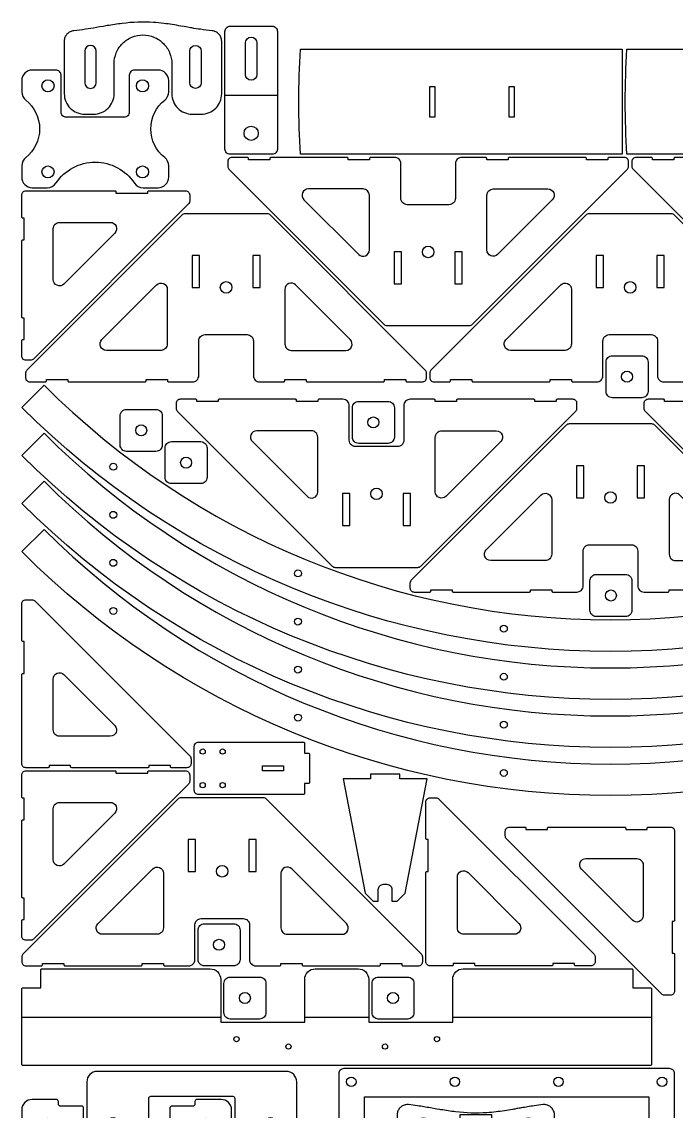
# Model space of a CAD drawing. Extents: x 1203 to 2397, y 2046 to 5039.
# Drawn here: x 1203 to 1827, y 4002 to 5039 of the extents above; entities that cross this region are included whole.
import ezdxf

# ---------------------------------------------------------------- set-up
doc = ezdxf.new("R2010")
doc.units = 0

# ---------------------------------------------------------------- blocks, each defined once
blk = doc.blocks.new('Part468756497', base_point=(-75, 2.6))
at = {"layer": '1'}
for points in [[(-45.5, 50, 1), (-54.5, 50), (-54.5, 20, 1), (-45.5, 20)], [(54.5, 50, 1), (45.5, 50), (45.5, 20, 1), (54.5, 20)]]:
    blk.add_lwpolyline(points, format="xyb", close=True, dxfattribs=at)
blk.add_lwpolyline([(15, 18), (15, 12), (-15, 12), (-15, 18)], close=True, dxfattribs=at)
blk.add_open_spline([(75, 54.5), (75, 40.5), (75, 26.6), (75, 12.6), (75, 12.6), (75, 11.5), (74.8, 10.4), (74.5, 9.3), (74.5, 9.3), (74.1, 8.3), (73.5, 7.3), (72.9, 6.4), (72.9, 6.4), (72.2, 5.5), (71.3, 4.8), (70.4, 4.2), (70.4, 4.2), (69.5, 3.6), (68.4, 3.1), (67.4, 2.9), (67.4, 2.9), (66.3, 2.6), (65.2, 2.5), (64.1, 2.6), (64.1, 2.6), (61.2, 2.9), (58.4, 3.3), (55.6, 3.7), (55.6, 3.7), (51.4, 4.3), (47.3, 5), (43.2, 5.7), (43.2, 5.7), (39.8, 6.3), (33.5, 7.4), (33.2, 7.4), (33.2, 7.4), (28.5, 8.2), (23.9, 8.9), (19.4, 9.5), (19.4, 9.5), (9.3, 10.7), (-0.6, 11), (-10.6, 10.3), (-10.6, 10.3), (-13.5, 10.1), (-16.5, 9.8), (-19.4, 9.5), (-19.4, 9.5), (-24.6, 8.9), (-29.8, 8), (-35.2, 7.1), (-35.2, 7.1), (-36.5, 6.9), (-37.8, 6.6), (-39.2, 6.4), (-39.2, 6.4), (-40.5, 6.2), (-41.9, 5.9), (-43.2, 5.7), (-43.2, 5.7), (-47.3, 5), (-51.4, 4.3), (-55.6, 3.7), (-55.6, 3.7), (-58.4, 3.3), (-61.2, 2.9), (-64.1, 2.6), (-64.1, 2.6), (-65.2, 2.5), (-66.3, 2.6), (-67.4, 2.9), (-67.4, 2.9), (-68.4, 3.1), (-69.5, 3.6), (-70.4, 4.2), (-70.4, 4.2), (-71.3, 4.8), (-72.2, 5.5), (-72.9, 6.4), (-72.9, 6.4), (-73.5, 7.3), (-74.1, 8.3), (-74.5, 9.3), (-74.5, 9.3), (-74.8, 10.4), (-75, 11.5), (-75, 12.6), (-75, 12.6), (-75, 26.6), (-75, 40.5), (-75, 54.5), (-75, 54.5), (-75, 57.2), (-74.5, 59.9), (-73.4, 62.3), (-73.4, 62.3), (-72.4, 64.8), (-70.9, 67.1), (-69, 69), (-69, 69), (-67.1, 70.9), (-64.8, 72.4), (-62.3, 73.4), (-62.3, 73.4), (-59.9, 74.5), (-57.2, 75), (-54.5, 75), (-54.5, 75), (-52.4, 75), (-50.3, 75), (-48.2, 75), (-48.2, 75), (-47.3, 75), (-46.4, 74.9), (-45.6, 74.7), (-45.6, 74.7), (-44.7, 74.4), (-43.9, 74.1), (-43.2, 73.7), (-43.2, 73.7), (-41.3, 72.6), (-39.3, 71.4), (-37.4, 70.3), (-37.4, 70.3), (-36.7, 69.9), (-35.9, 69.6), (-35, 69.3), (-35, 69.3), (-34.2, 69.1), (-33.3, 69), (-32.4, 69), (-32.4, 69), (-10.8, 69), (10.8, 69), (32.4, 69), (32.4, 69), (33.3, 69), (34.2, 69.1), (35, 69.3), (35, 69.3), (35.9, 69.6), (36.7, 69.9), (37.4, 70.3), (37.4, 70.3), (39.3, 71.4), (41.3, 72.6), (43.2, 73.7), (43.2, 73.7), (43.9, 74.1), (44.7, 74.4), (45.6, 74.7), (45.6, 74.7), (46.4, 74.9), (47.3, 75), (48.2, 75), (48.2, 75), (50.3, 75), (52.4, 75), (54.5, 75), (54.5, 75), (57.2, 75), (59.9, 74.5), (62.3, 73.4), (62.3, 73.4), (64.8, 72.4), (67.1, 70.9), (69, 69), (69, 69), (70.9, 67.1), (72.4, 64.8), (73.4, 62.3), (73.4, 62.3), (74.5, 59.9), (75, 57.2), (75, 54.5)], degree=3, knots=[0, 0, 0, 0, 0.022727, 0.022727, 0.022727, 0.022727, 0.045455, 0.045455, 0.045455, 0.045455, 0.068182, 0.068182, 0.068182, 0.068182, 0.090909, 0.090909, 0.090909, 0.090909, 0.113636, 0.113636, 0.113636, 0.113636, 0.136364, 0.136364, 0.136364, 0.136364, 0.159091, 0.159091, 0.159091, 0.159091, 0.181818, 0.181818, 0.181818, 0.181818, 0.204545, 0.204545, 0.204545, 0.204545, 0.227273, 0.227273, 0.227273, 0.227273, 0.25, 0.25, 0.25, 0.25, 0.272727, 0.272727, 0.272727, 0.272727, 0.295455, 0.295455, 0.295455, 0.295455, 0.318182, 0.318182, 0.318182, 0.318182, 0.340909, 0.340909, 0.340909, 0.340909, 0.363636, 0.363636, 0.363636, 0.363636, 0.386364, 0.386364, 0.386364, 0.386364, 0.409091, 0.409091, 0.409091, 0.409091, 0.431818, 0.431818, 0.431818, 0.431818, 0.454545, 0.454545, 0.454545, 0.454545, 0.477273, 0.477273, 0.477273, 0.477273, 0.5, 0.5, 0.5, 0.5, 0.522727, 0.522727, 0.522727, 0.522727, 0.545455, 0.545455, 0.545455, 0.545455, 0.568182, 0.568182, 0.568182, 0.568182, 0.590909, 0.590909, 0.590909, 0.590909, 0.613636, 0.613636, 0.613636, 0.613636, 0.636364, 0.636364, 0.636364, 0.636364, 0.659091, 0.659091, 0.659091, 0.659091, 0.681818, 0.681818, 0.681818, 0.681818, 0.704545, 0.704545, 0.704545, 0.704545, 0.727273, 0.727273, 0.727273, 0.727273, 0.75, 0.75, 0.75, 0.75, 0.772727, 0.772727, 0.772727, 0.772727, 0.795455, 0.795455, 0.795455, 0.795455, 0.818182, 0.818182, 0.818182, 0.818182, 0.840909, 0.840909, 0.840909, 0.840909, 0.863636, 0.863636, 0.863636, 0.863636, 0.886364, 0.886364, 0.886364, 0.886364, 0.909091, 0.909091, 0.909091, 0.909091, 0.931818, 0.931818, 0.931818, 0.931818, 0.954545, 0.954545, 0.954545, 0.954545, 0.977273, 0.977273, 0.977273, 0.977273, 1, 1, 1, 1], dxfattribs=at)
blk = doc.blocks.new('Part647631087', base_point=(0, 0))
at = {"layer": '1'}
blk.add_lwpolyline([(299, 315, 0.414214), (294, 320), (5, 320, 0.414214), (0, 315), (0, 5, 0.414214), (5, 0), (294, 0, 0.414214), (299, 5)], format="xyb", close=True, dxfattribs=at)
blk.add_lwpolyline([(272.2, 295.5), (272.2, 24.5), (26.8, 24.5), (26.8, 295.5)], close=True, dxfattribs=at)
for centre in [(12.5, 308), (103.8, 308), (195.2, 308), (286.5, 308), (12.5, 209.3), (286.5, 209.3), (12.5, 110.7), (286.5, 110.7), (12.5, 12), (103.8, 12), (195.2, 12), (286.5, 12)]:
    blk.add_circle(centre, 4.5, dxfattribs=at)
blk = doc.blocks.new('Part213559828', base_point=(-100, -35))
at = {"layer": '1'}
blk.add_lwpolyline([(100, 25, 0.4142136), (90, 35), (67, 35, 0.4142136), (65, 33), (65, 30.65, -0.4142136), (63, 28.65), (43, 28.65, 0.4142136), (41, 26.65), (41, -9.35, -0.4142136), (39, -11.35), (-39, -11.35, -0.4142136), (-41, -9.35), (-41, 26.65, 0.4142136), (-43, 28.65), (-63, 28.65, -0.4142136), (-65, 30.65), (-65, 33, 0.4142136), (-67, 35), (-90, 35, 0.4142136), (-100, 25), (-100, -25, 0.4142136), (-90, -35), (90, -35, 0.4142136), (100, -25)], format="xyb", close=True, dxfattribs=at)
for centre in [(-75, 13), (75, 13)]:
    blk.add_circle(centre, 4.25, dxfattribs=at)
blk = doc.blocks.new('Part558060035', base_point=(-100, -35))
at = {"layer": '1'}
blk.add_lwpolyline([(100, 25, 0.4142136), (90, 35), (67, 35, 0.4142136), (65, 33), (65, 30.65, -0.4142136), (63, 28.65), (43, 28.65, 0.4142136), (41, 26.65), (41, -9.35, -0.4142136), (39, -11.35), (-39, -11.35, -0.4142136), (-41, -9.35), (-41, 26.65, 0.4142136), (-43, 28.65), (-63, 28.65, -0.4142136), (-65, 30.65), (-65, 33, 0.4142136), (-67, 35), (-90, 35, 0.4142136), (-100, 25), (-100, -25, 0.4142136), (-90, -35), (90, -35, 0.4142136), (100, -25)], format="xyb", close=True, dxfattribs=at)
for centre in [(-75, 13), (75, 13)]:
    blk.add_circle(centre, 4.25, dxfattribs=at)
blk = doc.blocks.new('Part1926652462', base_point=(0, 0))
at = {"layer": '1'}
for points in [[(161.3, 8.3), (161.3, 4, -0.414214), (157.3, 0), (142.6, 0, -0.414214), (141.6, 1), (141.6, 2.2), (121.1, 2.2), (121.1, 1, -0.414214), (120.1, 0), (47.6, 0, -0.414214), (46.6, 1), (46.6, 2.2), (26.1, 2.2), (26.1, 1, -0.414214), (25.1, 0), (4, 0, -0.414214), (0, 4), (0, 88.8, -0.414214), (1, 89.8), (2.2, 89.8), (2.2, 120.2), (1, 120.2, -0.414214), (0, 121.2), (0, 156, -0.414214), (4, 160), (9.7, 160, -0.198912), (12.5, 158.8), (160.2, 11.2, -0.198912)], [(88.7, 40.2, -0.668179), (84.4, 30), (36, 30, -0.414214), (30, 36), (30, 84.4, -0.668179), (40.2, 88.7)]]:
    blk.add_lwpolyline(points, format="xyb", close=True, dxfattribs=at)
blk = doc.blocks.new('Part1559536443', base_point=(0, 0))
at = {"layer": '1'}
for points in [[(161.3, 8.3), (161.3, 4, -0.414214), (157.3, 0), (142.6, 0, -0.414214), (141.6, 1), (141.6, 2.2), (121.1, 2.2), (121.1, 1, -0.414214), (120.1, 0), (47.6, 0, -0.414214), (46.6, 1), (46.6, 2.2), (26.1, 2.2), (26.1, 1, -0.414214), (25.1, 0), (4, 0, -0.414214), (0, 4), (0, 88.8, -0.414214), (1, 89.8), (2.2, 89.8), (2.2, 120.2), (1, 120.2, -0.414214), (0, 121.2), (0, 156, -0.414214), (4, 160), (9.7, 160, -0.198912), (12.5, 158.8), (160.2, 11.2, -0.198912)], [(88.7, 40.2, -0.668179), (84.4, 30), (36, 30, -0.414214), (30, 36), (30, 84.4, -0.668179), (40.2, 88.7)]]:
    blk.add_lwpolyline(points, format="xyb", close=True, dxfattribs=at)
blk = doc.blocks.new('Part870184957', base_point=(-20, -20))
at = {"layer": '1'}
blk.add_lwpolyline([(20, 14), (20, -14, -0.414214), (14, -20), (-14, -20, -0.414214), (-20, -14), (-20, 14, -0.414214), (-14, 20), (14, 20, -0.414214)], format="xyb", close=True, dxfattribs=at)
blk.add_circle((0, 0), 5.25, dxfattribs=at)
blk = doc.blocks.new('Part589336051', base_point=(-20, -20))
at = {"layer": '1'}
blk.add_lwpolyline([(20, 14), (20, -14, -0.414214), (14, -20), (-14, -20, -0.414214), (-20, -14), (-20, 14, -0.414214), (-14, 20), (14, 20, -0.414214)], format="xyb", close=True, dxfattribs=at)
blk.add_circle((0, 0), 5.25, dxfattribs=at)
blk = doc.blocks.new('Part430194390', base_point=(-20, -20))
at = {"layer": '1'}
blk.add_lwpolyline([(20, 14), (20, -14, -0.414214), (14, -20), (-14, -20, -0.414214), (-20, -14), (-20, 14, -0.414214), (-14, 20), (14, 20, -0.414214)], format="xyb", close=True, dxfattribs=at)
blk.add_circle((0, 0), 5.25, dxfattribs=at)
blk = doc.blocks.new('Part1767747996', base_point=(-191, 0))
at = {"layer": '1'}
for points in [[(191, 8.3, 0.198912), (189.8, 11.2), (42.2, 158.8, 0.198912), (39.3, 160), (-39.3, 160, 0.198912), (-42.2, 158.8), (-189.8, 11.2, 0.198912), (-191, 8.3), (-191, 4, 0.414214), (-187, 0), (-172.2, 0, 0.414214), (-171.2, 1), (-171.2, 2.2), (-150.8, 2.2), (-150.8, 1, 0.414214), (-149.8, 0), (-77.2, 0, 0.414214), (-76.2, 1), (-76.2, 2.2), (-55.8, 2.2), (-55.8, 1, 0.414214), (-54.8, 0), (-32, 0, 0.414214), (-26, 6), (-26, 39, -0.414214), (-20, 45), (20, 45, -0.414214), (26, 39), (26, 6, 0.414214), (32, 0), (54.8, 0, 0.414214), (55.8, 1), (55.8, 2.2), (76.2, 2.2), (76.2, 1, 0.414214), (77.2, 0), (149.8, 0, 0.414214), (150.8, 1), (150.8, 2.2), (171.2, 2.2), (171.2, 1, 0.414214), (172.2, 0), (187, 0, 0.414214), (191, 4)], [(-56, 88.1), (-56, 36, -0.414214), (-62, 30), (-114.1, 30, -0.668179), (-118.3, 40.2), (-66.2, 92.3, -0.668179)], [(118.3, 40.2), (66.2, 92.3, 0.668179), (56, 88.1), (56, 36, 0.414214), (62, 30), (114.1, 30, 0.668179)]]:
    blk.add_lwpolyline(points, format="xyb", close=True, dxfattribs=at)
for points in [[(-25.5, 120.2), (-32.3, 120.2), (-32.3, 89.8), (-25.5, 89.8)], [(32.3, 120.2), (25.5, 120.2), (25.5, 89.8), (32.3, 89.8)]]:
    blk.add_lwpolyline(points, close=True, dxfattribs=at)
blk.add_circle((0, 90), 5.5, dxfattribs=at)
blk = doc.blocks.new('Part1380460266', base_point=(0, 0))
at = {"layer": '1'}
for points in [[(161.3, 8.3), (161.3, 4, -0.414214), (157.3, 0), (142.6, 0, -0.414214), (141.6, 1), (141.6, 2.2), (121.1, 2.2), (121.1, 1, -0.414214), (120.1, 0), (47.6, 0, -0.414214), (46.6, 1), (46.6, 2.2), (26.1, 2.2), (26.1, 1, -0.414214), (25.1, 0), (4, 0, -0.414214), (0, 4), (0, 88.8, -0.414214), (1, 89.8), (2.2, 89.8), (2.2, 120.2), (1, 120.2, -0.414214), (0, 121.2), (0, 156, -0.414214), (4, 160), (9.7, 160, -0.198912), (12.5, 158.8), (160.2, 11.2, -0.198912)], [(88.7, 40.2, -0.668179), (84.4, 30), (36, 30, -0.414214), (30, 36), (30, 84.4, -0.668179), (40.2, 88.7)]]:
    blk.add_lwpolyline(points, format="xyb", close=True, dxfattribs=at)
blk = doc.blocks.new('Part1613944165', base_point=(-300, -42))
at = {"layer": '1'}
blk.add_lwpolyline([(300, 31), (300, -41, -0.414214), (299, -42), (-299, -42, -0.414214), (-300, -41), (-300, 31, -0.414214), (-299, 32), (-282, 32), (-282, 49, -0.414214), (-281, 50), (-120.5, 50, -0.414214), (-110.5, 40), (-110.5, -0.7), (-30.5, -0.7), (-30.5, 40, -0.414214), (-20.5, 50), (20.5, 50, -0.414214), (30.5, 40), (30.5, -0.7), (110.5, -0.7), (110.5, 40, -0.414214), (120.5, 50), (281, 50, -0.414214), (282, 49), (282, 32), (299, 32, -0.414214)], format="xyb", close=True, dxfattribs=at)
for centre in [(-95.5, -16.9), (95.5, -16.9), (-46, -24), (46, -24)]:
    blk.add_circle(centre, 2.5, dxfattribs=at)
at = {"layer": '2'}
for p, q in [((-300, 4), (-110.5, 4)), ((-30.5, 4), (30.5, 4)), ((110.5, 4), (300, 4))]:
    blk.add_line(p, q, dxfattribs=at)
blk = doc.blocks.new('Part1455024269', base_point=(-25, -52.5))
at = {"layer": '1'}
blk.add_lwpolyline([(25, 51.5), (25, -48.5, -0.414214), (21, -52.5), (-21, -52.5, -0.414214), (-25, -48.5), (-25, 51.5, -0.414214), (-24, 52.5), (-14.5, 52.5), (-14.5, 56.3, -0.414214), (-13.5, 57.3), (13.5, 57.3, -0.414214), (14.5, 56.3), (14.5, 52.5), (24, 52.5, -0.414214)], format="xyb", close=True, dxfattribs=at)
blk.add_lwpolyline([(2.5, 32.5), (2.5, 12.5), (-2.5, 12.5), (-2.5, 32.5)], close=True, dxfattribs=at)
for centre in [(-16, -25.5), (16, -25.5), (-16, -44.5), (16, -44.5)]:
    blk.add_circle(centre, 2.5, dxfattribs=at)
blk = doc.blocks.new('Part1658204313', base_point=(0, 0))
at = {"layer": '1'}
for points in [[(161.3, 8.3), (161.3, 4, -0.414214), (157.3, 0), (142.6, 0, -0.414214), (141.6, 1), (141.6, 2.2), (121.1, 2.2), (121.1, 1, -0.414214), (120.1, 0), (47.6, 0, -0.414214), (46.6, 1), (46.6, 2.2), (26.1, 2.2), (26.1, 1, -0.414214), (25.1, 0), (4, 0, -0.414214), (0, 4), (0, 88.8, -0.414214), (1, 89.8), (2.2, 89.8), (2.2, 120.2), (1, 120.2, -0.414214), (0, 121.2), (0, 156, -0.414214), (4, 160), (9.7, 160, -0.198912), (12.5, 158.8), (160.2, 11.2, -0.198912)], [(88.7, 40.2, -0.668179), (84.4, 30), (36, 30, -0.414214), (30, 36), (30, 84.4, -0.668179), (40.2, 88.7)]]:
    blk.add_lwpolyline(points, format="xyb", close=True, dxfattribs=at)
blk = doc.blocks.new('Part50607856', base_point=(-20, -20))
at = {"layer": '1'}
blk.add_lwpolyline([(20, 14), (20, -14, -0.414214), (14, -20), (-14, -20, -0.414214), (-20, -14), (-20, 14, -0.414214), (-14, 20), (14, 20, -0.414214)], format="xyb", close=True, dxfattribs=at)
blk.add_circle((0, 0), 5.25, dxfattribs=at)
blk = doc.blocks.new('Part148644439', base_point=(-191, 0))
at = {"layer": '1'}
for points in [[(191, 8.3, 0.198912), (189.8, 11.2), (42.2, 158.8, 0.198912), (39.3, 160), (-39.3, 160, 0.198912), (-42.2, 158.8), (-189.8, 11.2, 0.198912), (-191, 8.3), (-191, 4, 0.414214), (-187, 0), (-172.2, 0, 0.414214), (-171.2, 1), (-171.2, 2.2), (-150.8, 2.2), (-150.8, 1, 0.414214), (-149.8, 0), (-77.2, 0, 0.414214), (-76.2, 1), (-76.2, 2.2), (-55.8, 2.2), (-55.8, 1, 0.414214), (-54.8, 0), (-32, 0, 0.414214), (-26, 6), (-26, 39, -0.414214), (-20, 45), (20, 45, -0.414214), (26, 39), (26, 6, 0.414214), (32, 0), (54.8, 0, 0.414214), (55.8, 1), (55.8, 2.2), (76.2, 2.2), (76.2, 1, 0.414214), (77.2, 0), (149.8, 0, 0.414214), (150.8, 1), (150.8, 2.2), (171.2, 2.2), (171.2, 1, 0.414214), (172.2, 0), (187, 0, 0.414214), (191, 4)], [(-56, 88.1), (-56, 36, -0.414214), (-62, 30), (-114.1, 30, -0.668179), (-118.3, 40.2), (-66.2, 92.3, -0.668179)], [(118.3, 40.2), (66.2, 92.3, 0.668179), (56, 88.1), (56, 36, 0.414214), (62, 30), (114.1, 30, 0.668179)]]:
    blk.add_lwpolyline(points, format="xyb", close=True, dxfattribs=at)
for points in [[(-25.5, 120.2), (-32.3, 120.2), (-32.3, 89.8), (-25.5, 89.8)], [(32.3, 120.2), (25.5, 120.2), (25.5, 89.8), (32.3, 89.8)]]:
    blk.add_lwpolyline(points, close=True, dxfattribs=at)
blk.add_circle((0, 90), 5.5, dxfattribs=at)
blk = doc.blocks.new('Part1567995912', base_point=(-20, -20))
at = {"layer": '1'}
blk.add_lwpolyline([(20, 14), (20, -14, -0.414214), (14, -20), (-14, -20, -0.414214), (-20, -14), (-20, 14, -0.414214), (-14, 20), (14, 20, -0.414214)], format="xyb", close=True, dxfattribs=at)
blk.add_circle((0, 0), 5.25, dxfattribs=at)
blk = doc.blocks.new('Part1594095881', base_point=(-20, -20))
at = {"layer": '1'}
blk.add_lwpolyline([(20, 14), (20, -14, -0.414214), (14, -20), (-14, -20, -0.414214), (-20, -14), (-20, 14, -0.414214), (-14, 20), (14, 20, -0.414214)], format="xyb", close=True, dxfattribs=at)
blk.add_circle((0, 0), 5.25, dxfattribs=at)
blk = doc.blocks.new('Part263792553', base_point=(-793.1, -560.8))
at = {"layer": '1'}
blk.add_lwpolyline([(-539.6, 539.6, 0.414214), (-539.6, -539.6), (-560.8, -560.8, -0.414214), (-560.8, 560.8)], format="xyb", close=True, dxfattribs=at)
for centre in [(-617.3, 473.7), (-718.9, 297.8), (-771.5, 101.6), (-771.5, -101.6), (-718.9, -297.8), (-617.3, -473.7)]:
    blk.add_circle(centre, 3.3, dxfattribs=at)
blk = doc.blocks.new('Part1323676542', base_point=(-20, -20))
at = {"layer": '1'}
blk.add_lwpolyline([(20, 14), (20, -14, -0.414214), (14, -20), (-14, -20, -0.414214), (-20, -14), (-20, 14, -0.414214), (-14, 20), (14, 20, -0.414214)], format="xyb", close=True, dxfattribs=at)
blk.add_circle((0, 0), 5.25, dxfattribs=at)
blk = doc.blocks.new('Part1415671377', base_point=(-793.1, -560.8))
at = {"layer": '1'}
blk.add_lwpolyline([(-539.6, 539.6, 0.414214), (-539.6, -539.6), (-560.8, -560.8, -0.414214), (-560.8, 560.8)], format="xyb", close=True, dxfattribs=at)
for centre in [(-617.3, 473.7), (-718.9, 297.8), (-771.5, 101.6), (-771.5, -101.6), (-718.9, -297.8), (-617.3, -473.7)]:
    blk.add_circle(centre, 3.3, dxfattribs=at)
blk = doc.blocks.new('Part1397845008', base_point=(-191, 0))
at = {"layer": '1'}
for points in [[(191, 8.3, 0.198912), (189.8, 11.2), (42.2, 158.8, 0.198912), (39.3, 160), (-39.3, 160, 0.198912), (-42.2, 158.8), (-189.8, 11.2, 0.198912), (-191, 8.3), (-191, 4, 0.414214), (-187, 0), (-172.2, 0, 0.414214), (-171.2, 1), (-171.2, 2.2), (-150.8, 2.2), (-150.8, 1, 0.414214), (-149.8, 0), (-77.2, 0, 0.414214), (-76.2, 1), (-76.2, 2.2), (-55.8, 2.2), (-55.8, 1, 0.414214), (-54.8, 0), (-32, 0, 0.414214), (-26, 6), (-26, 39, -0.414214), (-20, 45), (20, 45, -0.414214), (26, 39), (26, 6, 0.414214), (32, 0), (54.8, 0, 0.414214), (55.8, 1), (55.8, 2.2), (76.2, 2.2), (76.2, 1, 0.414214), (77.2, 0), (149.8, 0, 0.414214), (150.8, 1), (150.8, 2.2), (171.2, 2.2), (171.2, 1, 0.414214), (172.2, 0), (187, 0, 0.414214), (191, 4)], [(-56, 88.1), (-56, 36, -0.414214), (-62, 30), (-114.1, 30, -0.668179), (-118.3, 40.2), (-66.2, 92.3, -0.668179)], [(118.3, 40.2), (66.2, 92.3, 0.668179), (56, 88.1), (56, 36, 0.414214), (62, 30), (114.1, 30, 0.668179)]]:
    blk.add_lwpolyline(points, format="xyb", close=True, dxfattribs=at)
for points in [[(-25.5, 120.2), (-32.3, 120.2), (-32.3, 89.8), (-25.5, 89.8)], [(32.3, 120.2), (25.5, 120.2), (25.5, 89.8), (32.3, 89.8)]]:
    blk.add_lwpolyline(points, close=True, dxfattribs=at)
blk.add_circle((0, 90), 5.5, dxfattribs=at)
blk = doc.blocks.new('Part1259811774', base_point=(-793.1, -560.8))
at = {"layer": '1'}
blk.add_lwpolyline([(-539.6, 539.6, 0.414214), (-539.6, -539.6), (-560.8, -560.8, -0.414214), (-560.8, 560.8)], format="xyb", close=True, dxfattribs=at)
for centre in [(-617.3, 473.7), (-718.9, 297.8), (-771.5, 101.6), (-771.5, -101.6), (-718.9, -297.8), (-617.3, -473.7)]:
    blk.add_circle(centre, 3.3, dxfattribs=at)
blk = doc.blocks.new('Part95616257', base_point=(-20, -20))
at = {"layer": '1'}
blk.add_lwpolyline([(20, 14), (20, -14, -0.414214), (14, -20), (-14, -20, -0.414214), (-20, -14), (-20, 14, -0.414214), (-14, 20), (14, 20, -0.414214)], format="xyb", close=True, dxfattribs=at)
blk.add_circle((0, 0), 5.25, dxfattribs=at)
blk = doc.blocks.new('Part68845243', base_point=(-793.1, -560.8))
at = {"layer": '1'}
blk.add_lwpolyline([(-539.6, 539.6, 0.414214), (-539.6, -539.6), (-560.8, -560.8, -0.414214), (-560.8, 560.8)], format="xyb", close=True, dxfattribs=at)
for centre in [(-617.3, 473.7), (-718.9, 297.8), (-771.5, 101.6), (-771.5, -101.6), (-718.9, -297.8), (-617.3, -473.7)]:
    blk.add_circle(centre, 3.3, dxfattribs=at)
blk = doc.blocks.new('Part12716984', base_point=(-191, 0))
at = {"layer": '1'}
for points in [[(191, 8.3, 0.198912), (189.8, 11.2), (42.2, 158.8, 0.198912), (39.3, 160), (-39.3, 160, 0.198912), (-42.2, 158.8), (-189.8, 11.2, 0.198912), (-191, 8.3), (-191, 4, 0.414214), (-187, 0), (-172.2, 0, 0.414214), (-171.2, 1), (-171.2, 2.2), (-150.8, 2.2), (-150.8, 1, 0.414214), (-149.8, 0), (-77.2, 0, 0.414214), (-76.2, 1), (-76.2, 2.2), (-55.8, 2.2), (-55.8, 1, 0.414214), (-54.8, 0), (-32, 0, 0.414214), (-26, 6), (-26, 39, -0.414214), (-20, 45), (20, 45, -0.414214), (26, 39), (26, 6, 0.414214), (32, 0), (54.8, 0, 0.414214), (55.8, 1), (55.8, 2.2), (76.2, 2.2), (76.2, 1, 0.414214), (77.2, 0), (149.8, 0, 0.414214), (150.8, 1), (150.8, 2.2), (171.2, 2.2), (171.2, 1, 0.414214), (172.2, 0), (187, 0, 0.414214), (191, 4)], [(-56, 88.1), (-56, 36, -0.414214), (-62, 30), (-114.1, 30, -0.668179), (-118.3, 40.2), (-66.2, 92.3, -0.668179)], [(118.3, 40.2), (66.2, 92.3, 0.668179), (56, 88.1), (56, 36, 0.414214), (62, 30), (114.1, 30, 0.668179)]]:
    blk.add_lwpolyline(points, format="xyb", close=True, dxfattribs=at)
for points in [[(-25.5, 120.2), (-32.3, 120.2), (-32.3, 89.8), (-25.5, 89.8)], [(32.3, 120.2), (25.5, 120.2), (25.5, 89.8), (32.3, 89.8)]]:
    blk.add_lwpolyline(points, close=True, dxfattribs=at)
blk.add_circle((0, 90), 5.5, dxfattribs=at)
blk = doc.blocks.new('Part1899115192', base_point=(-191, 0))
at = {"layer": '1'}
for points in [[(191, 8.3, 0.198912), (189.8, 11.2), (42.2, 158.8, 0.198912), (39.3, 160), (-39.3, 160, 0.198912), (-42.2, 158.8), (-189.8, 11.2, 0.198912), (-191, 8.3), (-191, 4, 0.414214), (-187, 0), (-172.2, 0, 0.414214), (-171.2, 1), (-171.2, 2.2), (-150.8, 2.2), (-150.8, 1, 0.414214), (-149.8, 0), (-77.2, 0, 0.414214), (-76.2, 1), (-76.2, 2.2), (-55.8, 2.2), (-55.8, 1, 0.414214), (-54.8, 0), (-32, 0, 0.414214), (-26, 6), (-26, 39, -0.414214), (-20, 45), (20, 45, -0.414214), (26, 39), (26, 6, 0.414214), (32, 0), (54.8, 0, 0.414214), (55.8, 1), (55.8, 2.2), (76.2, 2.2), (76.2, 1, 0.414214), (77.2, 0), (149.8, 0, 0.414214), (150.8, 1), (150.8, 2.2), (171.2, 2.2), (171.2, 1, 0.414214), (172.2, 0), (187, 0, 0.414214), (191, 4)], [(-56, 88.1), (-56, 36, -0.414214), (-62, 30), (-114.1, 30, -0.668179), (-118.3, 40.2), (-66.2, 92.3, -0.668179)], [(118.3, 40.2), (66.2, 92.3, 0.668179), (56, 88.1), (56, 36, 0.414214), (62, 30), (114.1, 30, 0.668179)]]:
    blk.add_lwpolyline(points, format="xyb", close=True, dxfattribs=at)
for points in [[(-25.5, 120.2), (-32.3, 120.2), (-32.3, 89.8), (-25.5, 89.8)], [(32.3, 120.2), (25.5, 120.2), (25.5, 89.8), (32.3, 89.8)]]:
    blk.add_lwpolyline(points, close=True, dxfattribs=at)
blk.add_circle((0, 90), 5.5, dxfattribs=at)
blk = doc.blocks.new('Part1385609990', base_point=(-191, 0))
at = {"layer": '1'}
for points in [[(191, 8.3, 0.198912), (189.8, 11.2), (42.2, 158.8, 0.198912), (39.3, 160), (-39.3, 160, 0.198912), (-42.2, 158.8), (-189.8, 11.2, 0.198912), (-191, 8.3), (-191, 4, 0.414214), (-187, 0), (-172.2, 0, 0.414214), (-171.2, 1), (-171.2, 2.2), (-150.8, 2.2), (-150.8, 1, 0.414214), (-149.8, 0), (-77.2, 0, 0.414214), (-76.2, 1), (-76.2, 2.2), (-55.8, 2.2), (-55.8, 1, 0.414214), (-54.8, 0), (-32, 0, 0.414214), (-26, 6), (-26, 39, -0.414214), (-20, 45), (20, 45, -0.414214), (26, 39), (26, 6, 0.414214), (32, 0), (54.8, 0, 0.414214), (55.8, 1), (55.8, 2.2), (76.2, 2.2), (76.2, 1, 0.414214), (77.2, 0), (149.8, 0, 0.414214), (150.8, 1), (150.8, 2.2), (171.2, 2.2), (171.2, 1, 0.414214), (172.2, 0), (187, 0, 0.414214), (191, 4)], [(-56, 88.1), (-56, 36, -0.414214), (-62, 30), (-114.1, 30, -0.668179), (-118.3, 40.2), (-66.2, 92.3, -0.668179)], [(118.3, 40.2), (66.2, 92.3, 0.668179), (56, 88.1), (56, 36, 0.414214), (62, 30), (114.1, 30, 0.668179)]]:
    blk.add_lwpolyline(points, format="xyb", close=True, dxfattribs=at)
for points in [[(-25.5, 120.2), (-32.3, 120.2), (-32.3, 89.8), (-25.5, 89.8)], [(32.3, 120.2), (25.5, 120.2), (25.5, 89.8), (32.3, 89.8)]]:
    blk.add_lwpolyline(points, close=True, dxfattribs=at)
blk.add_circle((0, 90), 5.5, dxfattribs=at)
blk = doc.blocks.new('Part1464406284', base_point=(0, 0))
at = {"layer": '1'}
for points in [[(161.3, 8.3), (161.3, 4, -0.414214), (157.3, 0), (142.6, 0, -0.414214), (141.6, 1), (141.6, 2.2), (121.1, 2.2), (121.1, 1, -0.414214), (120.1, 0), (47.6, 0, -0.414214), (46.6, 1), (46.6, 2.2), (26.1, 2.2), (26.1, 1, -0.414214), (25.1, 0), (4, 0, -0.414214), (0, 4), (0, 88.8, -0.414214), (1, 89.8), (2.2, 89.8), (2.2, 120.2), (1, 120.2, -0.414214), (0, 121.2), (0, 156, -0.414214), (4, 160), (9.7, 160, -0.198912), (12.5, 158.8), (160.2, 11.2, -0.198912)], [(88.7, 40.2, -0.668179), (84.4, 30), (36, 30, -0.414214), (30, 36), (30, 84.4, -0.668179), (40.2, 88.7)]]:
    blk.add_lwpolyline(points, format="xyb", close=True, dxfattribs=at)
blk = doc.blocks.new('Part569061822', base_point=(-191, 0))
at = {"layer": '1'}
for points in [[(191, 8.3, 0.198912), (189.8, 11.2), (42.2, 158.8, 0.198912), (39.3, 160), (-39.3, 160, 0.198912), (-42.2, 158.8), (-189.8, 11.2, 0.198912), (-191, 8.3), (-191, 4, 0.414214), (-187, 0), (-172.2, 0, 0.414214), (-171.2, 1), (-171.2, 2.2), (-150.8, 2.2), (-150.8, 1, 0.414214), (-149.8, 0), (-77.2, 0, 0.414214), (-76.2, 1), (-76.2, 2.2), (-55.8, 2.2), (-55.8, 1, 0.414214), (-54.8, 0), (-32, 0, 0.414214), (-26, 6), (-26, 39, -0.414214), (-20, 45), (20, 45, -0.414214), (26, 39), (26, 6, 0.414214), (32, 0), (54.8, 0, 0.414214), (55.8, 1), (55.8, 2.2), (76.2, 2.2), (76.2, 1, 0.414214), (77.2, 0), (149.8, 0, 0.414214), (150.8, 1), (150.8, 2.2), (171.2, 2.2), (171.2, 1, 0.414214), (172.2, 0), (187, 0, 0.414214), (191, 4)], [(-56, 88.1), (-56, 36, -0.414214), (-62, 30), (-114.1, 30, -0.668179), (-118.3, 40.2), (-66.2, 92.3, -0.668179)], [(118.3, 40.2), (66.2, 92.3, 0.668179), (56, 88.1), (56, 36, 0.414214), (62, 30), (114.1, 30, 0.668179)]]:
    blk.add_lwpolyline(points, format="xyb", close=True, dxfattribs=at)
for points in [[(-25.5, 120.2), (-32.3, 120.2), (-32.3, 89.8), (-25.5, 89.8)], [(32.3, 120.2), (25.5, 120.2), (25.5, 89.8), (32.3, 89.8)]]:
    blk.add_lwpolyline(points, close=True, dxfattribs=at)
blk.add_circle((0, 90), 5.5, dxfattribs=at)
blk = doc.blocks.new('Part865688730', base_point=(-191, 0))
at = {"layer": '1'}
for points in [[(191, 8.3, 0.198912), (189.8, 11.2), (42.2, 158.8, 0.198912), (39.3, 160), (-39.3, 160, 0.198912), (-42.2, 158.8), (-189.8, 11.2, 0.198912), (-191, 8.3), (-191, 4, 0.414214), (-187, 0), (-172.2, 0, 0.414214), (-171.2, 1), (-171.2, 2.2), (-150.8, 2.2), (-150.8, 1, 0.414214), (-149.8, 0), (-77.2, 0, 0.414214), (-76.2, 1), (-76.2, 2.2), (-55.8, 2.2), (-55.8, 1, 0.414214), (-54.8, 0), (-32, 0, 0.414214), (-26, 6), (-26, 39, -0.414214), (-20, 45), (20, 45, -0.414214), (26, 39), (26, 6, 0.414214), (32, 0), (54.8, 0, 0.414214), (55.8, 1), (55.8, 2.2), (76.2, 2.2), (76.2, 1, 0.414214), (77.2, 0), (149.8, 0, 0.414214), (150.8, 1), (150.8, 2.2), (171.2, 2.2), (171.2, 1, 0.414214), (172.2, 0), (187, 0, 0.414214), (191, 4)], [(-56, 88.1), (-56, 36, -0.414214), (-62, 30), (-114.1, 30, -0.668179), (-118.3, 40.2), (-66.2, 92.3, -0.668179)], [(118.3, 40.2), (66.2, 92.3, 0.668179), (56, 88.1), (56, 36, 0.414214), (62, 30), (114.1, 30, 0.668179)]]:
    blk.add_lwpolyline(points, format="xyb", close=True, dxfattribs=at)
for points in [[(-25.5, 120.2), (-32.3, 120.2), (-32.3, 89.8), (-25.5, 89.8)], [(32.3, 120.2), (25.5, 120.2), (25.5, 89.8), (32.3, 89.8)]]:
    blk.add_lwpolyline(points, close=True, dxfattribs=at)
blk.add_circle((0, 90), 5.5, dxfattribs=at)
blk = doc.blocks.new('Part1978294684', base_point=(-308, -50))
at = {"layer": '1'}
blk.add_lwpolyline([(0, 50), (0, -50), (-306.5, -50, -0.029967), (-306.5, 50)], format="xyb", close=True, dxfattribs=at)
for points in [[(-178, 14.2), (-183.5, 14.2), (-183.5, -14.2), (-178, -14.2)], [(-102.5, 14.2), (-108, 14.2), (-108, -14.2), (-102.5, -14.2)]]:
    blk.add_lwpolyline(points, close=True, dxfattribs=at)
blk = doc.blocks.new('Part1774348354', base_point=(-25, -60))
at = {"layer": '1'}
for points in [[(25, 57), (25, -55, -0.414214), (20, -60), (-20, -60, -0.414214), (-25, -55), (-25, 57, -0.414214), (-20, 62), (20, 62, -0.414214)], [(5.5, 46), (5.5, 16, -1), (-5.5, 16), (-5.5, 46, -1)]]:
    blk.add_lwpolyline(points, format="xyb", close=True, dxfattribs=at)
blk.add_circle((0, -40), 6.75, dxfattribs=at)
at = {"layer": '2'}
blk.add_line((25, -4), (-25, -4), dxfattribs=at)
blk = doc.blocks.new('Part425787097', base_point=(-75, -80))
at = {"layer": '1'}
for points in [[(-44.5, -20, 1), (-55.5, -20), (-55.5, -50, 1), (-44.5, -50)], [(55.5, -20), (55.5, -50, -1), (44.5, -50), (44.5, -20, -1)]]:
    blk.add_lwpolyline(points, format="xyb", close=True, dxfattribs=at)
blk.add_open_spline([(75, -10.5), (75, -27.2), (75, -43.8), (75, -60.5), (75, -60.5), (75, -63.1), (74.5, -65.6), (73.5, -68), (73.5, -68), (72.5, -70.3), (71.1, -72.5), (69.3, -74.3), (69.3, -74.3), (67.5, -76.1), (65.3, -77.5), (63, -78.5), (63, -78.5), (60.6, -79.5), (58.1, -80), (55.5, -80), (55.5, -80), (52.7, -80), (49.8, -80), (47, -80), (47, -80), (44.4, -80), (41.9, -79.5), (39.5, -78.5), (39.5, -78.5), (37.2, -77.5), (35, -76.1), (33.2, -74.3), (33.2, -74.3), (31.4, -72.5), (30, -70.3), (29, -68), (29, -68), (28, -65.6), (27.5, -63.1), (27.5, -60.5), (27.5, -60.5), (27.5, -51), (27.5, -41.5), (27.5, -32), (27.5, -32), (27.5, -28.4), (26.8, -24.8), (25.4, -21.5), (25.4, -21.5), (24, -18.1), (22, -15.1), (19.4, -12.6), (19.4, -12.6), (16.9, -10), (13.9, -8), (10.5, -6.6), (10.5, -6.6), (7.2, -5.2), (3.6, -4.5), (0, -4.5), (0, -4.5), (-3.6, -4.5), (-7.2, -5.2), (-10.5, -6.6), (-10.5, -6.6), (-13.9, -8), (-16.9, -10), (-19.4, -12.6), (-19.4, -12.6), (-22, -15.1), (-24, -18.1), (-25.4, -21.5), (-25.4, -21.5), (-26.8, -24.8), (-27.5, -28.4), (-27.5, -32), (-27.5, -32), (-27.5, -41.5), (-27.5, -51), (-27.5, -60.5), (-27.5, -60.5), (-27.5, -63.1), (-28, -65.6), (-29, -68), (-29, -68), (-30, -70.3), (-31.4, -72.5), (-33.2, -74.3), (-33.2, -74.3), (-35, -76.1), (-37.2, -77.5), (-39.5, -78.5), (-39.5, -78.5), (-41.9, -79.5), (-44.4, -80), (-47, -80), (-47, -80), (-49.8, -80), (-52.7, -80), (-55.5, -80), (-55.5, -80), (-58.1, -80), (-60.6, -79.5), (-63, -78.5), (-63, -78.5), (-65.3, -77.5), (-67.5, -76.1), (-69.3, -74.3), (-69.3, -74.3), (-71.1, -72.5), (-72.5, -70.3), (-73.5, -68), (-73.5, -68), (-74.5, -65.6), (-75, -63.1), (-75, -60.5), (-75, -60.5), (-75, -43.8), (-75, -27.2), (-75, -10.5), (-75, -10.5), (-75, -9.2), (-74.8, -8), (-74.3, -6.8), (-74.3, -6.8), (-73.9, -5.7), (-73.2, -4.6), (-72.4, -3.7), (-72.4, -3.7), (-71.5, -2.8), (-70.5, -2), (-69.4, -1.5), (-69.4, -1.5), (-68.3, -1), (-67.1, -0.6), (-65.8, -0.5), (-65.8, -0.5), (-62.1, -0.2), (-58.5, 0.2), (-54.9, 0.8), (-54.9, 0.8), (-51.4, 1.3), (-47.8, 1.9), (-44.4, 2.5), (-44.4, 2.5), (-40.9, 3.1), (-34.4, 4.2), (-34, 4.3), (-34, 4.3), (-29.3, 5.1), (-24.6, 5.8), (-19.9, 6.4), (-19.9, 6.4), (-9.9, 7.6), (0, 8), (9.9, 7.4), (9.9, 7.4), (13.2, 7.1), (16.5, 6.8), (19.9, 6.4), (19.9, 6.4), (25.2, 5.8), (30.6, 4.9), (36.1, 3.9), (36.1, 3.9), (39.5, 3.3), (46.1, 2.2), (46.5, 2.1), (46.5, 2.1), (49.3, 1.6), (52.1, 1.2), (54.9, 0.8), (54.9, 0.8), (58.5, 0.2), (62.1, -0.2), (65.8, -0.5), (65.8, -0.5), (67.1, -0.6), (68.3, -1), (69.4, -1.5), (69.4, -1.5), (70.5, -2), (71.5, -2.8), (72.4, -3.7), (72.4, -3.7), (73.2, -4.6), (73.9, -5.7), (74.3, -6.8), (74.3, -6.8), (74.8, -8), (75, -9.2), (75, -10.5)], degree=3, knots=[0, 0, 0, 0, 0.020833, 0.020833, 0.020833, 0.020833, 0.041667, 0.041667, 0.041667, 0.041667, 0.0625, 0.0625, 0.0625, 0.0625, 0.083333, 0.083333, 0.083333, 0.083333, 0.104167, 0.104167, 0.104167, 0.104167, 0.125, 0.125, 0.125, 0.125, 0.145833, 0.145833, 0.145833, 0.145833, 0.166667, 0.166667, 0.166667, 0.166667, 0.1875, 0.1875, 0.1875, 0.1875, 0.208333, 0.208333, 0.208333, 0.208333, 0.229167, 0.229167, 0.229167, 0.229167, 0.25, 0.25, 0.25, 0.25, 0.270833, 0.270833, 0.270833, 0.270833, 0.291667, 0.291667, 0.291667, 0.291667, 0.3125, 0.3125, 0.3125, 0.3125, 0.333333, 0.333333, 0.333333, 0.333333, 0.354167, 0.354167, 0.354167, 0.354167, 0.375, 0.375, 0.375, 0.375, 0.395833, 0.395833, 0.395833, 0.395833, 0.416667, 0.416667, 0.416667, 0.416667, 0.4375, 0.4375, 0.4375, 0.4375, 0.458333, 0.458333, 0.458333, 0.458333, 0.479167, 0.479167, 0.479167, 0.479167, 0.5, 0.5, 0.5, 0.5, 0.520833, 0.520833, 0.520833, 0.520833, 0.541667, 0.541667, 0.541667, 0.541667, 0.5625, 0.5625, 0.5625, 0.5625, 0.583333, 0.583333, 0.583333, 0.583333, 0.604167, 0.604167, 0.604167, 0.604167, 0.625, 0.625, 0.625, 0.625, 0.645833, 0.645833, 0.645833, 0.645833, 0.666667, 0.666667, 0.666667, 0.666667, 0.6875, 0.6875, 0.6875, 0.6875, 0.708333, 0.708333, 0.708333, 0.708333, 0.729167, 0.729167, 0.729167, 0.729167, 0.75, 0.75, 0.75, 0.75, 0.770833, 0.770833, 0.770833, 0.770833, 0.791667, 0.791667, 0.791667, 0.791667, 0.8125, 0.8125, 0.8125, 0.8125, 0.833333, 0.833333, 0.833333, 0.833333, 0.854167, 0.854167, 0.854167, 0.854167, 0.875, 0.875, 0.875, 0.875, 0.895833, 0.895833, 0.895833, 0.895833, 0.916667, 0.916667, 0.916667, 0.916667, 0.9375, 0.9375, 0.9375, 0.9375, 0.958333, 0.958333, 0.958333, 0.958333, 0.979167, 0.979167, 0.979167, 0.979167, 1, 1, 1, 1], dxfattribs=at)
blk = doc.blocks.new('Part1928459335', base_point=(0, 0))
at = {"layer": '1'}
blk.add_lwpolyline([(140, 102, 0.414214), (130, 112), (107.5, 112, 0.414214), (102.5, 107), (102.5, 72, -0.414214), (97.5, 67), (42.5, 67, -0.414214), (37.5, 72), (37.5, 107, 0.414214), (32.5, 112), (10, 112, 0.414214), (0, 102), (0, 91.2, 0.228462), (3.8, 83.4, -0.482087), (3.8, 28.6, 0.228462), (0, 20.8), (0, 10, 0.414214), (10, 0), (24.3, 0, 0.250143), (32.6, 4.4, -0.533679), (107.4, 4.4, 0.250143), (115.7, 0), (130, 0, 0.414214), (140, 10), (140, 20.8, 0.228462), (136.2, 28.6, -0.482087), (136.2, 83.4, 0.228462), (140, 91.2)], format="xyb", close=True, dxfattribs=at)
for centre in [(25, 97), (115, 97), (25, 15), (115, 15)]:
    blk.add_circle(centre, 5.75, dxfattribs=at)
blk = doc.blocks.new('Part550837779', base_point=(-308, -50))
at = {"layer": '1'}
blk.add_lwpolyline([(0, 50), (0, -50), (-306.5, -50, -0.029967), (-306.5, 50)], format="xyb", close=True, dxfattribs=at)
for points in [[(-178, 14.2), (-183.5, 14.2), (-183.5, -14.2), (-178, -14.2)], [(-102.5, 14.2), (-108, 14.2), (-108, -14.2), (-102.5, -14.2)]]:
    blk.add_lwpolyline(points, close=True, dxfattribs=at)

msp = doc.modelspace()

# ---------------------------------------------------------------- linework, layer by layer
at = {"layer": '1'}
msp.add_lwpolyline([(1509.4, 4318.7), (1530.4, 4209.7), (1537.9, 4202.2), (1542.9, 4202.2), (1542.9, 4213.2, -0.414214), (1547.9, 4218.2), (1550.9, 4218.2, -0.414214), (1555.9, 4213.2), (1555.9, 4202.2), (1560.9, 4202.2), (1568.4, 4209.7), (1589.4, 4318.7), (1563.4, 4318.7), (1563.4, 4323.2), (1535.4, 4323.2), (1535.4, 4318.7)], format="xyb", close=True, dxfattribs=at)

# ---------------------------------------------------------------- block references
for name, p in [('Part425787097', (1243.7, 4951.5)), ('Part1774348354', (1396.8, 4913.3)), ('Part1978294684', (1467.2, 4913.3)), ('Part550837779', (1778.2, 4913.3)), ('Part1928459335', (1203.2, 4881.5)), ('Part865688730', (1206.9, 4696.6)), ('Part1385609990', (1591.9, 4696.6)), ('Part1323676542', (1759.9, 4681.5)), ('Part1567995912', (1297, 4630.4)), ('Part50607856', (1518.2, 4638)), ('Part1397845008', (1573.1, 4496.5)), ('Part1594095881', (1339.8, 4599.7)), ('Part95616257', (1744.5, 4473.2)), ('Part1658204313', (1203.2, 4329.2)), ('Part1767747996', (1203.2, 4140.6)), ('Part1559536443', (1588.2, 4140.6)), ('Part430194390', (1371.2, 4140.6)), ('Part1613944165', (1203.3, 4045.7)), ('Part589336051', (1395.8, 4089.9)), ('Part870184957', (1536.9, 4089.9)), ('Part558060035', (1203.2, 3943.3))]:
    msp.add_blockref(name, p, dxfattribs=at)
for name, p, rotation in [('Part569061822', (1781.4, 4910.3), 180), ('Part1899115192', (2166.4, 4910.3), 180), ('Part1464406284', (1203.2, 4878.5), 269.999999977959), ('Part1415671377', (2324.9, 4440), 90.0000001836389), ('Part148644439', (1732.2, 4680), 180), ('Part12716984', (2177.9, 4680), 180), ('Part263792553', (2324.9, 4394.2), 90.0000001836389), ('Part68845243', (2324.9, 4348.5), 90.0000001836389), ('Part1259811774', (2324.9, 4302.7), 90.0000001836389), ('Part1455024269', (1367.6, 4353.6), 269.999999977959), ('Part1380460266', (1203.2, 4326.2), 269.999999977959), ('Part1926652462', (1825.2, 4272.7), 180), ('Part213559828', (1465.2, 4040), 180), ('Part647631087', (1825.2, 3743.7), 90.0000001836389), ('Part468756497', (1710.8, 4008.4), 180)]:
    msp.add_blockref(name, p, dxfattribs=dict(at, rotation=rotation))

doc.saveas('drawing.dxf')
